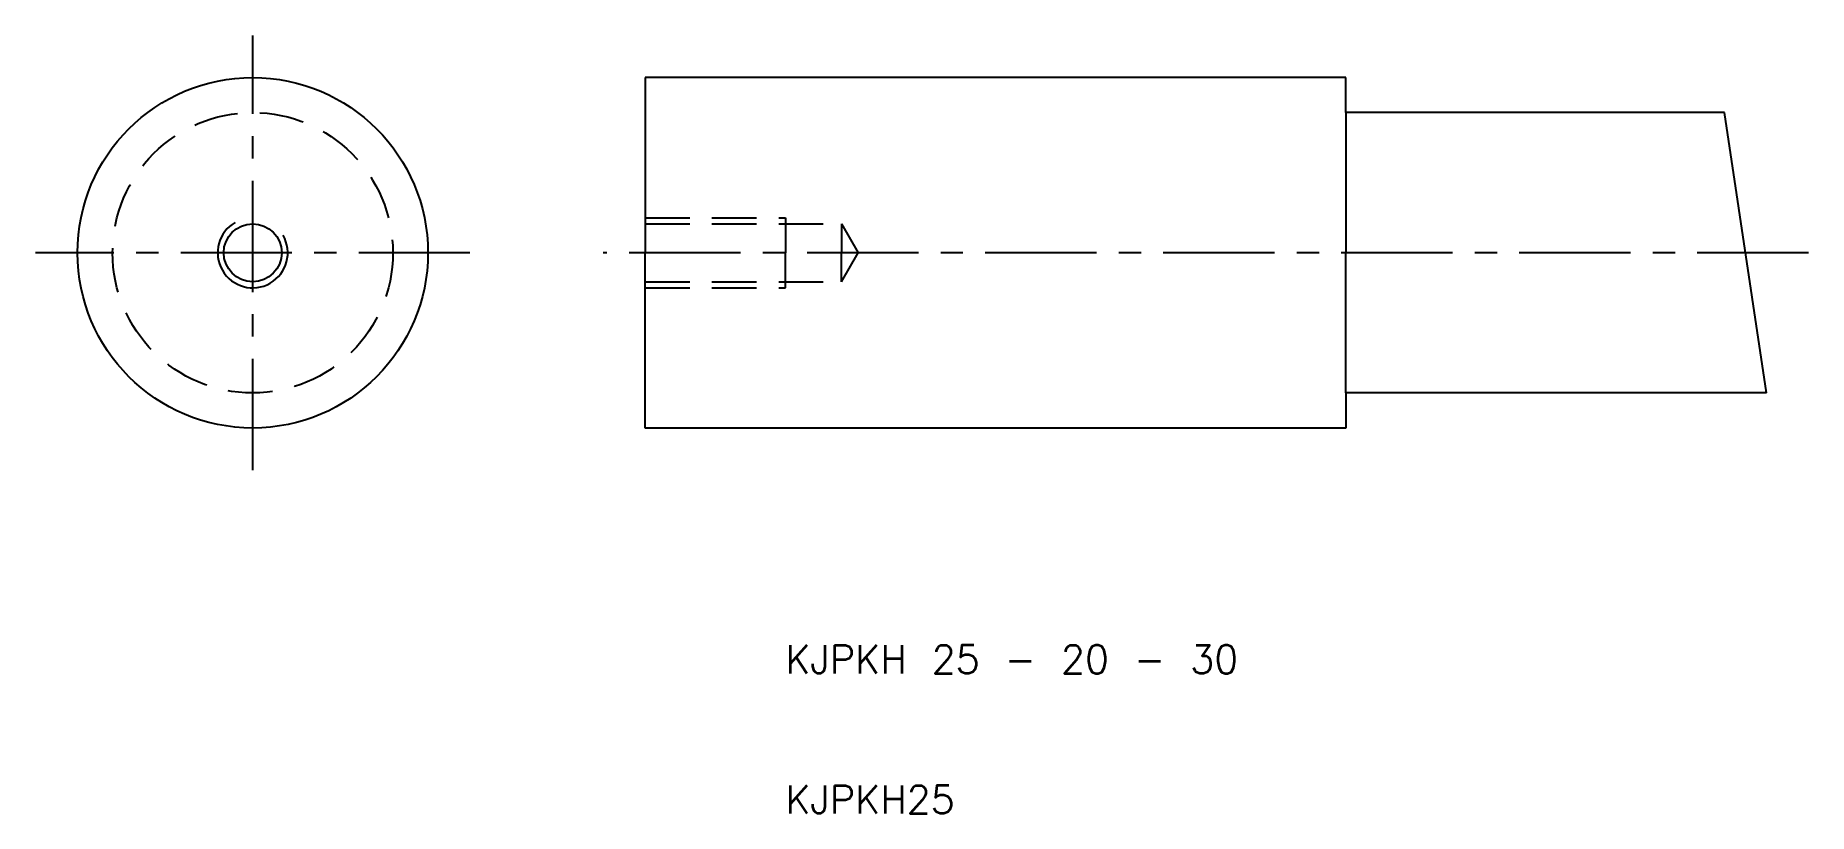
# Model space of a CAD drawing. Extents: x -44 to 83, y 10 to 66.
import ezdxf

# ---------------------------------------------------------------- set-up
doc = ezdxf.new("R2010")
doc.units = 0
doc.header["$LTSCALE"] = 0.25
doc.linetypes.add('CENTER', pattern=[50.8, 31.75, -6.35, 6.35, -6.35])
doc.linetypes.add('DASHED', pattern=[19.05, 12.7, -6.35])
doc.layers.get('0').update_dxf_attribs({"linetype": 'CONTINUOUS'})
doc.layers.add('CENTER', color=1, linetype='CENTER')
doc.styles.get("Standard").update_dxf_attribs({"font": 'txt.shx', "bigfont": 'extfont.shx'})

msp = doc.modelspace()

# ---------------------------------------------------------------- linework, layer by layer
for p, q in [((50, 62.5), (0, 62.5)), ((0, 62.5), (0, 50)), ((50, 60), (50, 62.5)), ((50, 60), (50, 50)), ((77, 60), (50, 60)), ((80, 40), (77, 60)), ((0, 37.5), (0, 50)), ((50, 40), (50, 50)), ((80, 40), (50, 40)), ((50, 40), (50, 37.5)), ((50, 37.5), (0, 37.5))]:
    msp.add_line(p, q)
at = {"color": 3, "linetype": 'DASHED'}
for p, q in [((0, 52.5), (10, 52.5)), ((0, 52.067), (14, 52.067)), ((10, 52.5), (10, 50)), ((14, 52.067), (14, 50)), ((14, 52.067), (15.193, 50)), ((10, 47.5), (10, 50)), ((14, 47.933), (14, 50)), ((14, 47.933), (15.193, 50)), ((0, 47.933), (14, 47.933)), ((0, 47.5), (10, 47.5))]:
    msp.add_line(p, q, dxfattribs=at)
for radius in [12.5, 2.067]:
    msp.add_circle((-28, 50), radius)
msp.add_circle((-28, 50), 10, dxfattribs=at)
at = {"color": 3}
msp.add_arc((-28, 50), 2.5, 120, 30, dxfattribs=at)
at = {"layer": 'CENTER', "color": 1, "linetype": 'CENTER'}
for p, q in [((-28, 34.5), (-28, 65.5)), ((-12.5, 50), (-43.5, 50)), ((83, 50), (-3, 50))]:
    msp.add_line(p, q, dxfattribs=at)

# ---------------------------------------------------------------- texts
for s, p in [('KJPKH 25 - 20 - 30', (10, 20)), ('KJPKH25', (10, 10))]:
    msp.add_text(s, height=2).set_placement(p)

doc.saveas('drawing.dxf')
